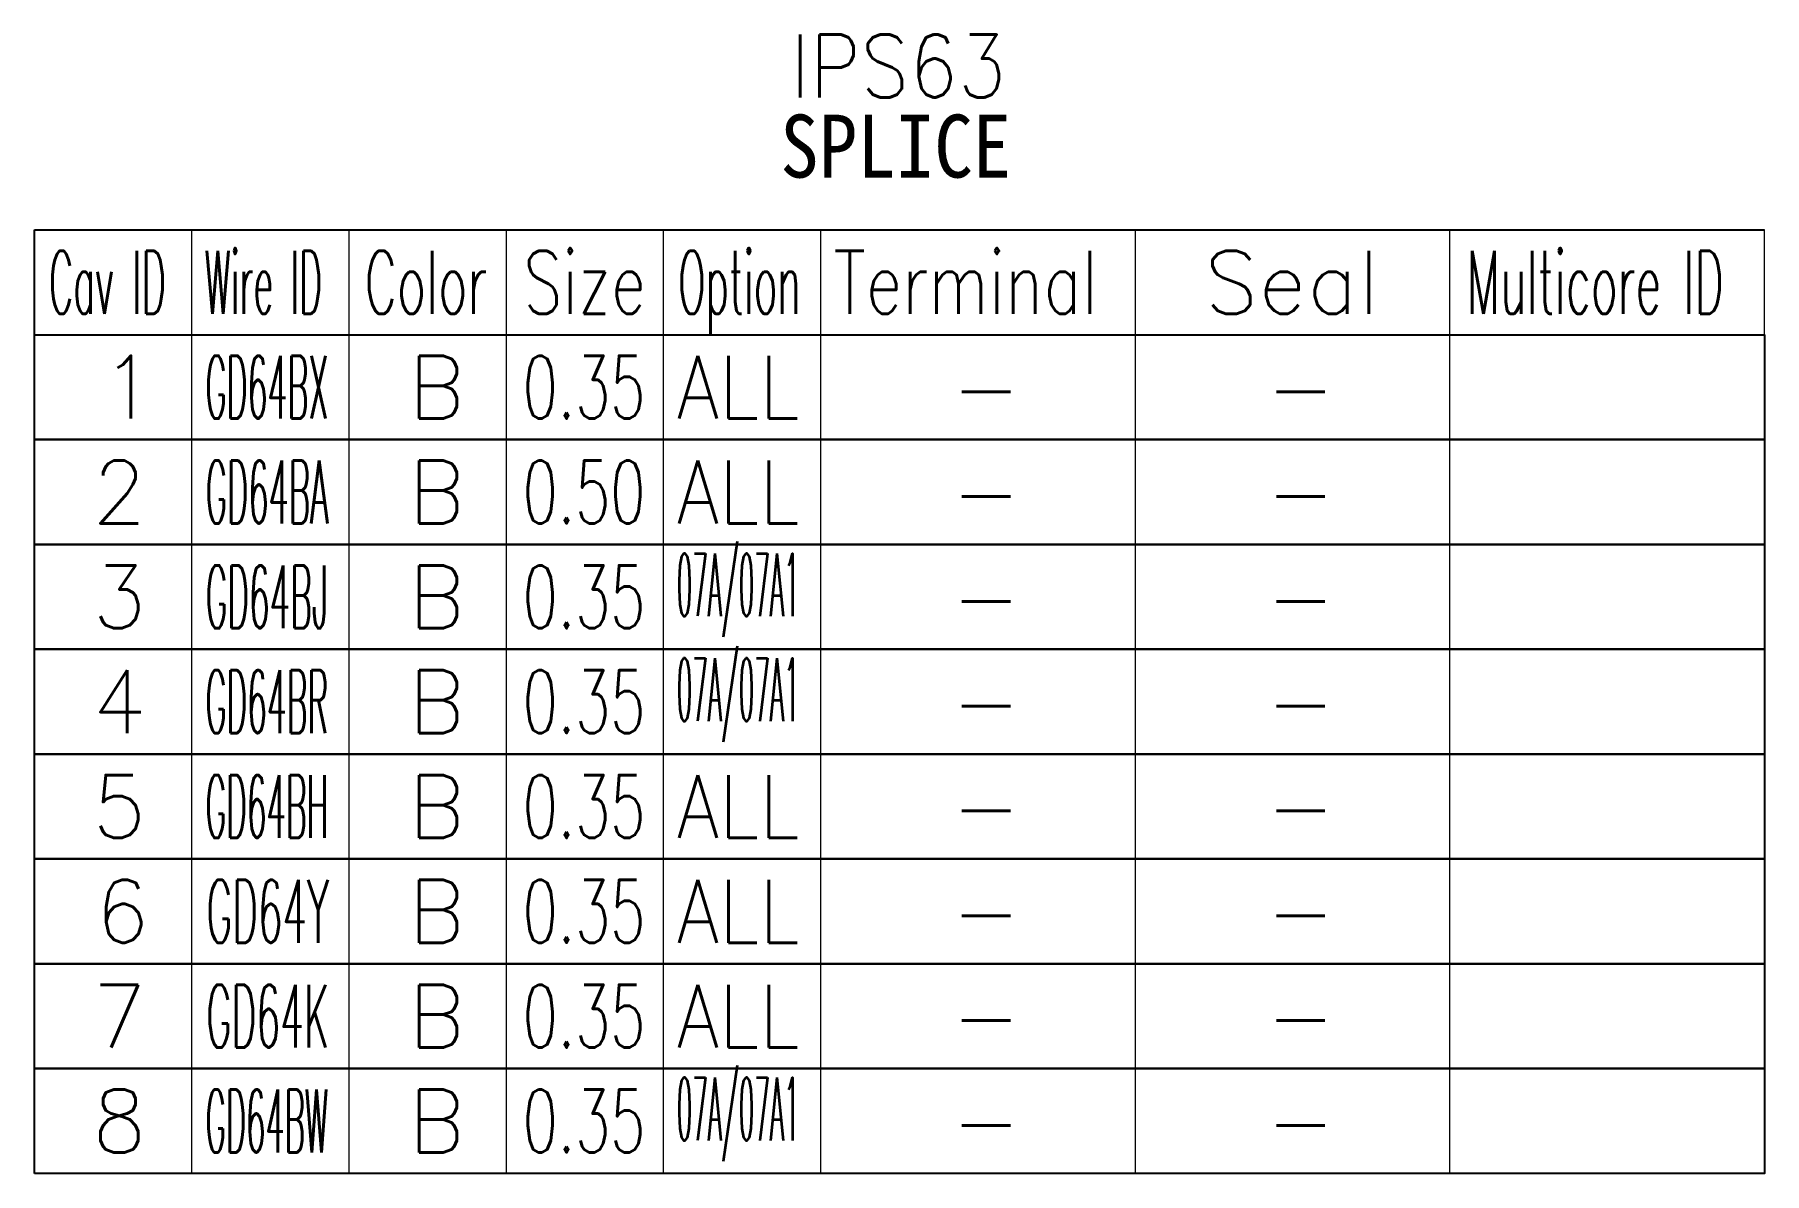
# Model space of a CAD drawing. Header units: inches. Extents: x 47316 to 59086, y 3141 to 11743.
# Drawn here: x 53158.5 to 53241, y 8404.1 to 8458.4 of the extents above; entities that cross this region are included whole.
import ezdxf

# ---------------------------------------------------------------- set-up
doc = ezdxf.new("R2010")
doc.units = ezdxf.units.IN
doc.header["$MEASUREMENT"] = 0
doc.styles.get("Standard").update_dxf_attribs({"font": ''})
doc.styles.get('Standard').set_extended_font_data('SimSun')

msp = doc.modelspace()

# ---------------------------------------------------------------- linework, layer by layer
at = {"color": 0, "linetype": 'Continuous', "lineweight": -2}
for p, q in [((53158.501, 8449.126), (53241.001, 8449.126)), ((53158.501, 8444.126), (53158.501, 8449.126)), ((53158.501, 8444.126), (53241.001, 8444.126))]:
    msp.add_line(p, q, dxfattribs=at)
at = {"color": 7, "linetype": 'Continuous', "lineweight": 15}
for p, q in [((53166.001, 8444.126), (53166.001, 8449.126)), ((53173.501, 8444.126), (53173.501, 8449.126)), ((53181.001, 8444.126), (53181.001, 8449.126)), ((53188.501, 8444.126), (53188.501, 8449.126)), ((53196.001, 8444.126), (53196.001, 8449.126)), ((53211.001, 8444.126), (53211.001, 8449.126)), ((53226.001, 8444.126), (53226.001, 8449.126)), ((53241.001, 8444.126), (53241.001, 8449.126))]:
    msp.add_line(p, q, dxfattribs=at)
at = {"color": 102, "linetype": 'Continuous', "lineweight": 15}
for p, q in [((53166.001, 8439.126), (53166.001, 8444.126)), ((53173.501, 8439.126), (53173.501, 8444.126)), ((53181.001, 8439.126), (53181.001, 8444.126)), ((53188.501, 8439.126), (53188.501, 8444.126)), ((53196.001, 8439.126), (53196.001, 8444.126)), ((53211.001, 8439.126), (53211.001, 8444.126)), ((53226.001, 8439.126), (53226.001, 8444.126)), ((53166.001, 8434.126), (53166.001, 8439.126)), ((53173.501, 8434.126), (53173.501, 8439.126)), ((53181.001, 8434.126), (53181.001, 8439.126)), ((53188.501, 8434.126), (53188.501, 8439.126)), ((53196.001, 8434.126), (53196.001, 8439.126)), ((53211.001, 8434.126), (53211.001, 8439.126)), ((53226.001, 8434.126), (53226.001, 8439.126)), ((53166.001, 8429.126), (53166.001, 8434.126)), ((53173.501, 8429.126), (53173.501, 8434.126)), ((53181.001, 8429.126), (53181.001, 8434.126)), ((53188.501, 8429.126), (53188.501, 8434.126)), ((53196.001, 8429.126), (53196.001, 8434.126)), ((53211.001, 8429.126), (53211.001, 8434.126)), ((53226.001, 8429.126), (53226.001, 8434.126)), ((53166.001, 8424.126), (53166.001, 8429.126)), ((53173.501, 8424.126), (53173.501, 8429.126)), ((53181.001, 8424.126), (53181.001, 8429.126)), ((53188.501, 8424.126), (53188.501, 8429.126)), ((53196.001, 8424.126), (53196.001, 8429.126)), ((53211.001, 8424.126), (53211.001, 8429.126)), ((53226.001, 8424.126), (53226.001, 8429.126)), ((53166.001, 8419.126), (53166.001, 8424.126)), ((53173.501, 8419.126), (53173.501, 8424.126)), ((53181.001, 8419.126), (53181.001, 8424.126)), ((53188.501, 8419.126), (53188.501, 8424.126)), ((53196.001, 8419.126), (53196.001, 8424.126)), ((53211.001, 8419.126), (53211.001, 8424.126)), ((53226.001, 8419.126), (53226.001, 8424.126)), ((53166.001, 8414.126), (53166.001, 8419.126)), ((53173.501, 8414.126), (53173.501, 8419.126)), ((53181.001, 8414.126), (53181.001, 8419.126)), ((53188.501, 8414.126), (53188.501, 8419.126)), ((53196.001, 8414.126), (53196.001, 8419.126)), ((53211.001, 8414.126), (53211.001, 8419.126)), ((53226.001, 8414.126), (53226.001, 8419.126)), ((53166.001, 8409.126), (53166.001, 8414.126)), ((53173.501, 8409.126), (53173.501, 8414.126)), ((53181.001, 8409.126), (53181.001, 8414.126)), ((53188.501, 8409.126), (53188.501, 8414.126)), ((53196.001, 8409.126), (53196.001, 8414.126)), ((53211.001, 8409.126), (53211.001, 8414.126)), ((53226.001, 8409.126), (53226.001, 8414.126)), ((53166.001, 8404.126), (53166.001, 8409.126)), ((53173.501, 8404.126), (53173.501, 8409.126)), ((53181.001, 8404.126), (53181.001, 8409.126)), ((53188.501, 8404.126), (53188.501, 8409.126)), ((53196.001, 8404.126), (53196.001, 8409.126)), ((53211.001, 8404.126), (53211.001, 8409.126)), ((53226.001, 8404.126), (53226.001, 8409.126))]:
    msp.add_line(p, q, dxfattribs=at)
at = {"color": 0, "linetype": 'Continuous', "lineweight": -2}
for points in [[(53158.501, 8439.126), (53158.501, 8444.126), (53241.001, 8444.126), (53241.001, 8439.126)], [(53158.501, 8434.126), (53158.501, 8439.126), (53241.001, 8439.126), (53241.001, 8434.126)], [(53158.501, 8429.126), (53158.501, 8434.126), (53241.001, 8434.126), (53241.001, 8429.126)], [(53158.501, 8424.126), (53158.501, 8429.126), (53241.001, 8429.126), (53241.001, 8424.126)], [(53158.501, 8419.126), (53158.501, 8424.126), (53241.001, 8424.126), (53241.001, 8419.126)], [(53158.501, 8414.126), (53158.501, 8419.126), (53241.001, 8419.126), (53241.001, 8414.126)], [(53158.501, 8409.126), (53158.501, 8414.126), (53241.001, 8414.126), (53241.001, 8409.126)], [(53158.501, 8404.126), (53158.501, 8409.126), (53241.001, 8409.126), (53241.001, 8404.126)]]:
    msp.add_lwpolyline(points, close=True, dxfattribs=at)

# ---------------------------------------------------------------- texts
at = {"color": 6, "linetype": 'Continuous', "lineweight": 20, "char_height": 3, "attachment_point": 1}
for s, insert, width in [('\\Fromans.shx;\\W0.9000000000;\\T1.0000000000;\\o\\lIPS63', (53194.544, 8458.443), 11.44286), ('\\f黑体|b0|i0|c1|p0;\\W0.9000000000;\\T1.0000000000;\\o\\lSPLICE', (53194.063, 8454.626), 11.64944)]:
    msp.add_mtext(s, dxfattribs=dict(at, insert=insert, width=width))
at = {"color": 7, "linetype": 'Continuous', "lineweight": 15, "char_height": 3, "attachment_point": 1}
for s, insert, width in [('\\Fromans.shx;\\W0.4292452830;\\T1.0000000000;\\o\\lCav ID', (53159.185, 8448.126), 6.5), ('\\Fromans.shx;\\W0.4026548673;\\T1.0000000000;\\o\\lWire ID', (53166.616, 8448.126), 6.5), ('\\Fromans.shx;\\W0.5687500000;\\T1.0000000000;\\o\\lColor', (53174.245, 8448.126), 6.5), ('\\Fromans.shx;\\W0.7222222222;\\T1.0000000000;\\o\\lSize', (53181.811, 8448.126), 6.5), ('\\Fromans.shx;\\W0.4595959596;\\T1.0000000000;\\o\\lOption', (53189.198, 8448.126), 6.5), ('\\Fromans.shx;\\W0.7480916031;\\T1.0000000000;\\o\\lTerminal', (53196.608, 8448.126), 14), ('\\Fromans.shx;\\W1.0000000000;\\T1.0000000000;\\o\\lSeal', (53214.287, 8448.126), 9.28571), ('\\Fromans.shx;\\W0.5185185185;\\T1.0000000000;\\o\\lMulticore ID', (53226.797, 8448.126), 14), ('\\Fromans.shx;\\W1.0000000000;\\T1.0000000000;\\o\\l1', (53161.68, 8443.126), 2.85714), ('\\Fromans.shx;\\W1.0000000000;\\T1.0000000000;\\o\\l2', (53161.251, 8438.126), 2.85714), ('\\Fromans.shx;\\W1.0000000000;\\T1.0000000000;\\o\\l3', (53161.251, 8433.126), 2.85714), ('\\Fromans.shx;\\W1.0000000000;\\T1.0000000000;\\o\\l4', (53161.251, 8428.126), 2.85714), ('\\Fromans.shx;\\W1.0000000000;\\T1.0000000000;\\o\\l5', (53161.251, 8423.126), 2.85714), ('\\Fromans.shx;\\W1.0000000000;\\T1.0000000000;\\o\\l6', (53161.394, 8418.126), 2.85714), ('\\Fromans.shx;\\W1.0000000000;\\T1.0000000000;\\o\\l7', (53161.251, 8413.126), 2.85714), ('\\Fromans.shx;\\W1.0000000000;\\T1.0000000000;\\o\\l8', (53161.251, 8408.126), 2.85714)]:
    msp.add_mtext(s, dxfattribs=dict(at, insert=insert, width=width))
at = {"color": 21, "linetype": 'Continuous', "lineweight": 15, "char_height": 3, "attachment_point": 1}
for s, insert, width in [('\\Fromans.shx;\\W0.3699186992;\\T1.0000000000;\\o\\lGD64BX', (53166.66, 8443.126), 6.5), ('\\Fromans.shx;\\W0.6500000000;\\T1.0000000000;\\o\\l0.35', (53181.78, 8443.126), 6.5), ('\\Fromans.shx;\\W1.0000000000;\\T1.0000000000;\\o\\l-', (53202.215, 8443.126), 3.71429), ('\\Fromans.shx;\\W0.3760330579;\\T1.0000000000;\\o\\lGD64BA', (53166.662, 8438.126), 6.5), ('\\Fromans.shx;\\W0.6500000000;\\T1.0000000000;\\o\\l0.50', (53181.78, 8438.126), 6.5), ('\\Fromans.shx;\\W1.0000000000;\\T1.0000000000;\\o\\l-', (53202.215, 8438.126), 3.71429), ('\\Fromans.shx;\\W0.3823529412;\\T1.0000000000;\\o\\lGD64BJ', (53166.665, 8433.126), 6.5), ('\\Fromans.shx;\\W0.6500000000;\\T1.0000000000;\\o\\l0.35', (53181.78, 8433.126), 6.5), ('\\Fromans.shx;\\W1.0000000000;\\T1.0000000000;\\o\\l-', (53202.215, 8433.126), 3.71429), ('\\Fromans.shx;\\W0.3669354839;\\T1.0000000000;\\o\\lGD64BR', (53166.658, 8428.126), 6.5), ('\\Fromans.shx;\\W0.6500000000;\\T1.0000000000;\\o\\l0.35', (53181.78, 8428.126), 6.5), ('\\Fromans.shx;\\W1.0000000000;\\T1.0000000000;\\o\\l-', (53202.215, 8428.126), 3.71429), ('\\Fromans.shx;\\W0.3640000000;\\T1.0000000000;\\o\\lGD64BH', (53166.657, 8423.126), 6.5), ('\\Fromans.shx;\\W0.6500000000;\\T1.0000000000;\\o\\l0.35', (53181.78, 8423.126), 6.5), ('\\Fromans.shx;\\W1.0000000000;\\T1.0000000000;\\o\\l-', (53202.215, 8423.126), 3.71429), ('\\Fromans.shx;\\W0.4550000000;\\T1.0000000000;\\o\\lGD64Y', (53166.696, 8418.126), 6.5), ('\\Fromans.shx;\\W0.6500000000;\\T1.0000000000;\\o\\l0.35', (53181.78, 8418.126), 6.5), ('\\Fromans.shx;\\W1.0000000000;\\T1.0000000000;\\o\\l-', (53202.215, 8418.126), 3.71429), ('\\Fromans.shx;\\W0.4417475728;\\T1.0000000000;\\o\\lGD64K', (53166.69, 8413.126), 6.5), ('\\Fromans.shx;\\W0.6500000000;\\T1.0000000000;\\o\\l0.35', (53181.78, 8413.126), 6.5), ('\\Fromans.shx;\\W1.0000000000;\\T1.0000000000;\\o\\l-', (53202.215, 8413.126), 3.71429), ('\\Fromans.shx;\\W0.3582677165;\\T1.0000000000;\\o\\lGD64BW', (53166.655, 8408.126), 6.5), ('\\Fromans.shx;\\W0.6500000000;\\T1.0000000000;\\o\\l0.35', (53181.78, 8408.126), 6.5), ('\\Fromans.shx;\\W1.0000000000;\\T1.0000000000;\\o\\l-', (53202.215, 8408.126), 3.71429)]:
    msp.add_mtext(s, dxfattribs=dict(at, insert=insert, width=width))
at = {"color": 140, "linetype": 'Continuous', "lineweight": 15, "char_height": 3, "attachment_point": 1}
for s, insert, width in [('\\Fromans.shx;\\W1.0000000000;\\T1.0000000000;\\o\\lB', (53176.322, 8443.126), 3), ('\\Fromans.shx;\\W0.8750000000;\\T1.0000000000;\\o\\lALL', (53189.126, 8443.126), 6.5), ('\\Fromans.shx;\\W1.0000000000;\\T1.0000000000;\\o\\l-', (53217.215, 8443.126), 3.71429), ('\\Fromans.shx;\\W1.0000000000;\\T1.0000000000;\\o\\lB', (53176.322, 8438.126), 3), ('\\Fromans.shx;\\W0.8750000000;\\T1.0000000000;\\o\\lALL', (53189.126, 8438.126), 6.5), ('\\Fromans.shx;\\W1.0000000000;\\T1.0000000000;\\o\\l-', (53217.215, 8438.126), 3.71429), ('\\Fromans.shx;\\W0.2879746835;\\T1.0000000000;\\o\\l07A/07A1', (53189.124, 8433.697), 6.5), ('\\Fromans.shx;\\W1.0000000000;\\T1.0000000000;\\o\\lB', (53176.322, 8433.126), 3), ('\\Fromans.shx;\\W1.0000000000;\\T1.0000000000;\\o\\l-', (53217.215, 8433.126), 3.71429), ('\\Fromans.shx;\\W0.2879746835;\\T1.0000000000;\\o\\l07A/07A1', (53189.124, 8428.697), 6.5), ('\\Fromans.shx;\\W1.0000000000;\\T1.0000000000;\\o\\lB', (53176.322, 8428.126), 3), ('\\Fromans.shx;\\W1.0000000000;\\T1.0000000000;\\o\\l-', (53217.215, 8428.126), 3.71429), ('\\Fromans.shx;\\W1.0000000000;\\T1.0000000000;\\o\\lB', (53176.322, 8423.126), 3), ('\\Fromans.shx;\\W0.8750000000;\\T1.0000000000;\\o\\lALL', (53189.126, 8423.126), 6.5), ('\\Fromans.shx;\\W1.0000000000;\\T1.0000000000;\\o\\l-', (53217.215, 8423.126), 3.71429), ('\\Fromans.shx;\\W1.0000000000;\\T1.0000000000;\\o\\lB', (53176.322, 8418.126), 3), ('\\Fromans.shx;\\W0.8750000000;\\T1.0000000000;\\o\\lALL', (53189.126, 8418.126), 6.5), ('\\Fromans.shx;\\W1.0000000000;\\T1.0000000000;\\o\\l-', (53217.215, 8418.126), 3.71429), ('\\Fromans.shx;\\W1.0000000000;\\T1.0000000000;\\o\\lB', (53176.322, 8413.126), 3), ('\\Fromans.shx;\\W0.8750000000;\\T1.0000000000;\\o\\lALL', (53189.126, 8413.126), 6.5), ('\\Fromans.shx;\\W1.0000000000;\\T1.0000000000;\\o\\l-', (53217.215, 8413.126), 3.71429), ('\\Fromans.shx;\\W0.2879746835;\\T1.0000000000;\\o\\l07A/07A1', (53189.124, 8408.697), 6.5), ('\\Fromans.shx;\\W1.0000000000;\\T1.0000000000;\\o\\lB', (53176.322, 8408.126), 3), ('\\Fromans.shx;\\W1.0000000000;\\T1.0000000000;\\o\\l-', (53217.215, 8408.126), 3.71429)]:
    msp.add_mtext(s, dxfattribs=dict(at, insert=insert, width=width))

doc.saveas('drawing.dxf')
